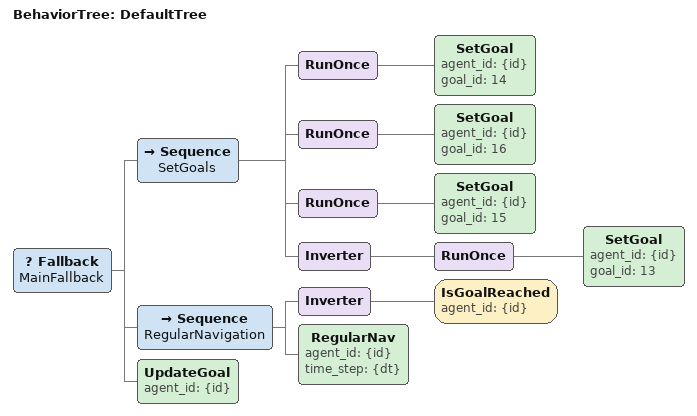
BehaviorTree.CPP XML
<?xml version="1.0" encoding="UTF-8"?>
<root main_tree_to_execute="DefaultTree" BTCPP_format="4">
  <include path="BTRegularNav.xml" />

  <BehaviorTree ID="DefaultTree">
    <Fallback name="MainFallback">
      <Sequence name="SetGoals">
      <RunOnce><SetGoal agent_id="{id}" goal_id="14"/></RunOnce>
      <RunOnce><SetGoal agent_id="{id}" goal_id="16"/></RunOnce>
      <RunOnce><SetGoal agent_id="{id}" goal_id="15"/></RunOnce>
      <Inverter><RunOnce><SetGoal agent_id="{id}" goal_id="13"/></RunOnce></Inverter>
      </Sequence>
      <Sequence name="RegularNavigation">
        <Inverter>
          <IsGoalReached agent_id="{id}"/>
        </Inverter>
        <RegularNav agent_id="{id}" time_step="{dt}"/>
      </Sequence>
      <UpdateGoal agent_id="{id}"/>
    </Fallback>
  </BehaviorTree>
</root>
